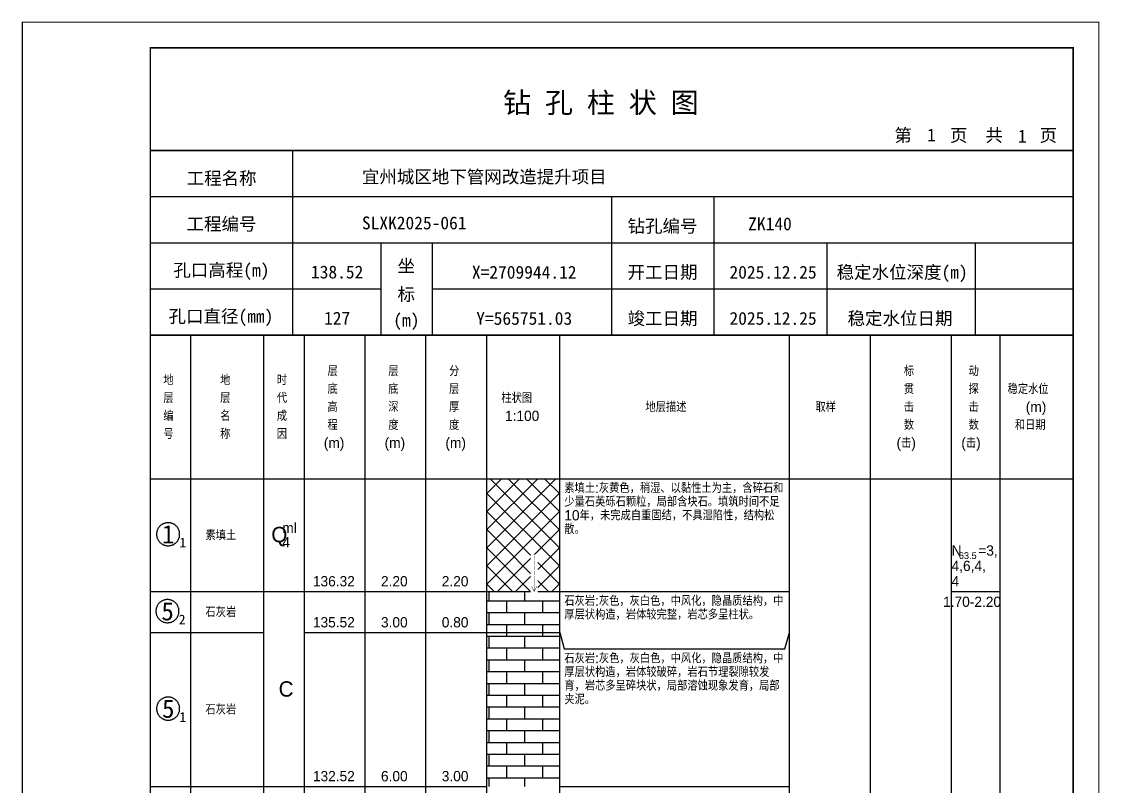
# Model space of a CAD drawing. Header units: millimetres. Extents: x 12489 to 89920, y 4630 to 4927.
# Drawn here: x 65509.3 to 65719.6, y 4777.7 to 4926.8 of the extents above; entities that cross this region are included whole.
import ezdxf
from ezdxf.enums import TextEntityAlignment as Align

# ---------------------------------------------------------------- set-up
doc = ezdxf.new("R2010")
doc.units = ezdxf.units.MM
doc.layers.add('ZZT_TC', color=7, linetype='Continuous')
doc.styles.add('成果图图块', font='', dxfattribs={"height": 2.5})
doc.styles.add('成果图模板', font='')
doc.styles.add('成果图模板标题', font='simhei.ttf')
doc.styles.add('成果图表体', font='Comfont.shx', dxfattribs={"height": 2, "bigfont": 'Hztxt12a.shx'})
doc.styles.get('成果图图块').set_extended_font_data('FangSong_GB2312')
doc.styles.get('成果图模板').set_extended_font_data('FangSong_GB2312')
pattern_1 = [(0, (0, 0), (0, 2.3), []), (90, (0, 0), (-3.5, 2.3), [2.3, -2.3])]

# ---------------------------------------------------------------- blocks, each defined once
blk = doc.blocks.new('DCBH-1-1-1500', base_point=(0.3, -0.11))
at = {"layer": 'ZZT_TC', "color": 7}
blk.add_polyline3d([(-0.19, 2.31, 0), (-0.3, 2.31, 0), (-0.41, 2.3, 0), (-0.52, 2.29, 0), (-0.63, 2.27, 0), (-0.73, 2.24, 0), (-0.84, 2.21, 0), (-0.95, 2.18, 0), (-1.05, 2.14, 0), (-1.15, 2.09, 0), (-1.25, 2.04, 0), (-1.35, 1.99, 0), (-1.44, 1.93, 0), (-1.53, 1.87, 0), (-1.62, 1.8, 0), (-1.7, 1.73, 0), (-1.78, 1.65, 0), (-1.86, 1.57, 0), (-1.93, 1.49, 0), (-2, 1.4, 0), (-2.06, 1.31, 0), (-2.12, 1.22, 0), (-2.17, 1.12, 0), (-2.22, 1.02, 0), (-2.27, 0.92, 0), (-2.31, 0.82, 0), (-2.34, 0.71, 0), (-2.37, 0.61, 0), (-2.4, 0.5, 0), (-2.41, 0.39, 0), (-2.43, 0.28, 0), (-2.44, 0.17, 0), (-2.44, 0.06, 0), (-2.44, -0.05, 0), (-2.43, -0.16, 0), (-2.41, -0.27, 0), (-2.4, -0.38, 0), (-2.37, -0.49, 0), (-2.34, -0.6, 0), (-2.31, -0.7, 0), (-2.27, -0.8, 0), (-2.22, -0.9, 0), (-2.17, -1, 0), (-2.12, -1.1, 0), (-2.06, -1.19, 0), (-2, -1.28, 0), (-1.93, -1.37, 0), (-1.86, -1.45, 0), (-1.78, -1.53, 0), (-1.7, -1.61, 0), (-1.62, -1.68, 0), (-1.53, -1.75, 0), (-1.44, -1.81, 0), (-1.35, -1.87, 0), (-1.25, -1.93, 0), (-1.15, -1.98, 0), (-1.05, -2.02, 0), (-0.95, -2.06, 0), (-0.84, -2.1, 0), (-0.73, -2.13, 0), (-0.63, -2.15, 0), (-0.52, -2.17, 0), (-0.41, -2.18, 0), (-0.3, -2.19, 0), (-0.19, -2.19, 0), (-0.08, -2.19, 0), (0.03, -2.18, 0), (0.14, -2.17, 0), (0.25, -2.15, 0), (0.36, -2.13, 0), (0.47, -2.1, 0), (0.57, -2.06, 0), (0.67, -2.02, 0), (0.77, -1.98, 0), (0.87, -1.93, 0), (0.97, -1.87, 0), (1.06, -1.81, 0), (1.15, -1.75, 0), (1.24, -1.68, 0), (1.32, -1.61, 0), (1.4, -1.53, 0), (1.48, -1.45, 0), (1.55, -1.37, 0), (1.62, -1.28, 0), (1.68, -1.19, 0), (1.74, -1.1, 0), (1.8, -1, 0), (1.85, -0.9, 0), (1.89, -0.8, 0), (1.93, -0.7, 0), (1.97, -0.6, 0), (2, -0.49, 0), (2.02, -0.38, 0), (2.04, -0.27, 0), (2.05, -0.16, 0), (2.06, -0.05, 0), (2.06, 0.06, 0), (2.06, 0.17, 0), (2.05, 0.28, 0), (2.04, 0.39, 0), (2.02, 0.5, 0), (2, 0.61, 0), (1.97, 0.71, 0), (1.93, 0.82, 0), (1.89, 0.92, 0), (1.85, 1.02, 0), (1.8, 1.12, 0), (1.74, 1.22, 0), (1.68, 1.31, 0), (1.62, 1.4, 0), (1.55, 1.49, 0), (1.48, 1.57, 0), (1.4, 1.65, 0), (1.32, 1.73, 0), (1.24, 1.8, 0), (1.15, 1.87, 0), (1.06, 1.93, 0), (0.97, 1.99, 0), (0.87, 2.04, 0), (0.77, 2.09, 0), (0.67, 2.14, 0), (0.57, 2.18, 0), (0.47, 2.21, 0), (0.36, 2.24, 0), (0.25, 2.27, 0), (0.14, 2.29, 0), (0.03, 2.3, 0), (-0.08, 2.31, 0), (-0.19, 2.31, 0)], dxfattribs=at)
at = {"style": '成果图图块'}
blk.add_text('1', height=3.57, dxfattribs=at).set_placement((-0.16, -1.74), align=Align.CENTER)
blk.add_text('1', height=1.91, dxfattribs=at).set_placement((2.03, -2.53))
blk = doc.blocks.new('DCBH-1-1-1501', base_point=(0.43, -0.11))
at = {"layer": 'ZZT_TC', "color": 7}
blk.add_polyline3d([(-0.19, 2.31, 0), (-0.3, 2.31, 0), (-0.41, 2.3, 0), (-0.52, 2.29, 0), (-0.63, 2.27, 0), (-0.73, 2.24, 0), (-0.84, 2.21, 0), (-0.95, 2.18, 0), (-1.05, 2.14, 0), (-1.15, 2.09, 0), (-1.25, 2.04, 0), (-1.35, 1.99, 0), (-1.44, 1.93, 0), (-1.53, 1.87, 0), (-1.62, 1.8, 0), (-1.7, 1.73, 0), (-1.78, 1.65, 0), (-1.86, 1.57, 0), (-1.93, 1.49, 0), (-2, 1.4, 0), (-2.06, 1.31, 0), (-2.12, 1.22, 0), (-2.17, 1.12, 0), (-2.22, 1.02, 0), (-2.27, 0.92, 0), (-2.31, 0.82, 0), (-2.34, 0.71, 0), (-2.37, 0.61, 0), (-2.4, 0.5, 0), (-2.41, 0.39, 0), (-2.43, 0.28, 0), (-2.44, 0.17, 0), (-2.44, 0.06, 0), (-2.44, -0.05, 0), (-2.43, -0.16, 0), (-2.41, -0.27, 0), (-2.4, -0.38, 0), (-2.37, -0.49, 0), (-2.34, -0.6, 0), (-2.31, -0.7, 0), (-2.27, -0.8, 0), (-2.22, -0.9, 0), (-2.17, -1, 0), (-2.12, -1.1, 0), (-2.06, -1.19, 0), (-2, -1.28, 0), (-1.93, -1.37, 0), (-1.86, -1.45, 0), (-1.78, -1.53, 0), (-1.7, -1.61, 0), (-1.62, -1.68, 0), (-1.53, -1.75, 0), (-1.44, -1.81, 0), (-1.35, -1.87, 0), (-1.25, -1.93, 0), (-1.15, -1.98, 0), (-1.05, -2.02, 0), (-0.95, -2.06, 0), (-0.84, -2.1, 0), (-0.73, -2.13, 0), (-0.63, -2.15, 0), (-0.52, -2.17, 0), (-0.41, -2.18, 0), (-0.3, -2.19, 0), (-0.19, -2.19, 0), (-0.08, -2.19, 0), (0.03, -2.18, 0), (0.14, -2.17, 0), (0.25, -2.15, 0), (0.36, -2.13, 0), (0.47, -2.1, 0), (0.57, -2.06, 0), (0.67, -2.02, 0), (0.77, -1.98, 0), (0.87, -1.93, 0), (0.97, -1.87, 0), (1.06, -1.81, 0), (1.15, -1.75, 0), (1.24, -1.68, 0), (1.32, -1.61, 0), (1.4, -1.53, 0), (1.48, -1.45, 0), (1.55, -1.37, 0), (1.62, -1.28, 0), (1.68, -1.19, 0), (1.74, -1.1, 0), (1.8, -1, 0), (1.85, -0.9, 0), (1.89, -0.8, 0), (1.93, -0.7, 0), (1.97, -0.6, 0), (2, -0.49, 0), (2.02, -0.38, 0), (2.04, -0.27, 0), (2.05, -0.16, 0), (2.06, -0.05, 0), (2.06, 0.06, 0), (2.06, 0.17, 0), (2.05, 0.28, 0), (2.04, 0.39, 0), (2.02, 0.5, 0), (2, 0.61, 0), (1.97, 0.71, 0), (1.93, 0.82, 0), (1.89, 0.92, 0), (1.85, 1.02, 0), (1.8, 1.12, 0), (1.74, 1.22, 0), (1.68, 1.31, 0), (1.62, 1.4, 0), (1.55, 1.49, 0), (1.48, 1.57, 0), (1.4, 1.65, 0), (1.32, 1.73, 0), (1.24, 1.8, 0), (1.15, 1.87, 0), (1.06, 1.93, 0), (0.97, 1.99, 0), (0.87, 2.04, 0), (0.77, 2.09, 0), (0.67, 2.14, 0), (0.57, 2.18, 0), (0.47, 2.21, 0), (0.36, 2.24, 0), (0.25, 2.27, 0), (0.14, 2.29, 0), (0.03, 2.3, 0), (-0.08, 2.31, 0), (-0.19, 2.31, 0)], dxfattribs=at)
at = {"style": '成果图图块'}
blk.add_text('5', height=3.57, dxfattribs=at).set_placement((-0.16, -1.74), align=Align.CENTER)
blk.add_text('2', height=1.91, dxfattribs=at).set_placement((2.03, -2.53))
blk = doc.blocks.new('DCBH-1-1-1502', base_point=(0.3, -0.11))
at = {"layer": 'ZZT_TC', "color": 7}
blk.add_polyline3d([(-0.19, 2.31, 0), (-0.3, 2.31, 0), (-0.41, 2.3, 0), (-0.52, 2.29, 0), (-0.63, 2.27, 0), (-0.73, 2.24, 0), (-0.84, 2.21, 0), (-0.95, 2.18, 0), (-1.05, 2.14, 0), (-1.15, 2.09, 0), (-1.25, 2.04, 0), (-1.35, 1.99, 0), (-1.44, 1.93, 0), (-1.53, 1.87, 0), (-1.62, 1.8, 0), (-1.7, 1.73, 0), (-1.78, 1.65, 0), (-1.86, 1.57, 0), (-1.93, 1.49, 0), (-2, 1.4, 0), (-2.06, 1.31, 0), (-2.12, 1.22, 0), (-2.17, 1.12, 0), (-2.22, 1.02, 0), (-2.27, 0.92, 0), (-2.31, 0.82, 0), (-2.34, 0.71, 0), (-2.37, 0.61, 0), (-2.4, 0.5, 0), (-2.41, 0.39, 0), (-2.43, 0.28, 0), (-2.44, 0.17, 0), (-2.44, 0.06, 0), (-2.44, -0.05, 0), (-2.43, -0.16, 0), (-2.41, -0.27, 0), (-2.4, -0.38, 0), (-2.37, -0.49, 0), (-2.34, -0.6, 0), (-2.31, -0.7, 0), (-2.27, -0.8, 0), (-2.22, -0.9, 0), (-2.17, -1, 0), (-2.12, -1.1, 0), (-2.06, -1.19, 0), (-2, -1.28, 0), (-1.93, -1.37, 0), (-1.86, -1.45, 0), (-1.78, -1.53, 0), (-1.7, -1.61, 0), (-1.62, -1.68, 0), (-1.53, -1.75, 0), (-1.44, -1.81, 0), (-1.35, -1.87, 0), (-1.25, -1.93, 0), (-1.15, -1.98, 0), (-1.05, -2.02, 0), (-0.95, -2.06, 0), (-0.84, -2.1, 0), (-0.73, -2.13, 0), (-0.63, -2.15, 0), (-0.52, -2.17, 0), (-0.41, -2.18, 0), (-0.3, -2.19, 0), (-0.19, -2.19, 0), (-0.08, -2.19, 0), (0.03, -2.18, 0), (0.14, -2.17, 0), (0.25, -2.15, 0), (0.36, -2.13, 0), (0.47, -2.1, 0), (0.57, -2.06, 0), (0.67, -2.02, 0), (0.77, -1.98, 0), (0.87, -1.93, 0), (0.97, -1.87, 0), (1.06, -1.81, 0), (1.15, -1.75, 0), (1.24, -1.68, 0), (1.32, -1.61, 0), (1.4, -1.53, 0), (1.48, -1.45, 0), (1.55, -1.37, 0), (1.62, -1.28, 0), (1.68, -1.19, 0), (1.74, -1.1, 0), (1.8, -1, 0), (1.85, -0.9, 0), (1.89, -0.8, 0), (1.93, -0.7, 0), (1.97, -0.6, 0), (2, -0.49, 0), (2.02, -0.38, 0), (2.04, -0.27, 0), (2.05, -0.16, 0), (2.06, -0.05, 0), (2.06, 0.06, 0), (2.06, 0.17, 0), (2.05, 0.28, 0), (2.04, 0.39, 0), (2.02, 0.5, 0), (2, 0.61, 0), (1.97, 0.71, 0), (1.93, 0.82, 0), (1.89, 0.92, 0), (1.85, 1.02, 0), (1.8, 1.12, 0), (1.74, 1.22, 0), (1.68, 1.31, 0), (1.62, 1.4, 0), (1.55, 1.49, 0), (1.48, 1.57, 0), (1.4, 1.65, 0), (1.32, 1.73, 0), (1.24, 1.8, 0), (1.15, 1.87, 0), (1.06, 1.93, 0), (0.97, 1.99, 0), (0.87, 2.04, 0), (0.77, 2.09, 0), (0.67, 2.14, 0), (0.57, 2.18, 0), (0.47, 2.21, 0), (0.36, 2.24, 0), (0.25, 2.27, 0), (0.14, 2.29, 0), (0.03, 2.3, 0), (-0.08, 2.31, 0), (-0.19, 2.31, 0)], dxfattribs=at)
at = {"style": '成果图图块'}
blk.add_text('5', height=3.57, dxfattribs=at).set_placement((-0.16, -1.74), align=Align.CENTER)
blk.add_text('1', height=1.91, dxfattribs=at).set_placement((2.03, -2.53))
blk = doc.blocks.new('zztGLdt.dwg', base_point=(0.5, 0))
blk.add_wipeout([(-0.2, -0.2), (1.2, -0.2), (1.2, 3.2), (-0.2, 3.2)])
at = {"color": 7, "const_width": 0.1}
for points in [[(0.5, 3), (0.5, 0)], [(0, 1), (0.5, 0), (1, 1)]]:
    blk.add_lwpolyline(points, dxfattribs=at)
blk = doc.blocks.new('钻孔柱状图路桥昇龙制图梁世成校核莫家里.dwg242', base_point=(25, 236))
for p, q in [((52.82, 236), (52.82, 272)), ((25, 263), (205, 263)), ((115, 236), (115, 263)), ((135, 236), (135, 263)), ((25, 254), (205, 254)), ((70, 236), (70, 254)), ((80, 236), (80, 254)), ((157, 236), (157, 254)), ((185.95, 236), (185.95, 254)), ((25, 245), (70, 245)), ((80, 245), (205, 245))]:
    blk.add_line(p, q)
for points, const_width in [([(0, 0), (210, 0), (210, 297), (0, 297)], 0.25), ([(25, 5), (205, 5), (205, 292), (25, 292)], 0.3)]:
    blk.add_lwpolyline(points, close=True, dxfattribs=dict(const_width=const_width))
at = {"const_width": 0.3}
for points in [[(25, 272), (205, 272)], [(25, 236), (205, 236)]]:
    blk.add_lwpolyline(points, dxfattribs=at)
for s, height, style, p in [('钻 孔 柱 状 图', 4, '成果图模板标题', (93.8, 279.31)), ('第', 2.5, '成果图模板', (170.12, 273.7)), ('页', 2.5, '成果图模板', (180.96, 273.7)), ('共', 2.5, '成果图模板', (187.88, 273.7)), ('页', 2.5, '成果图模板', (198.44, 273.7)), ('工程名称', 2.5, '成果图模板', (32.07, 265.32)), ('宜州城区地下管网改造提升项目', 2.5, '成果图模板', (66.26, 265.61)), ('工程编号', 2.5, '成果图模板', (32.05, 256.41)), ('SLXK2025-061', 2.5, '成果图模板', (66.26, 256.61)), ('钻孔编号', 2.5, '成果图模板', (118.08, 256)), ('ZK140', 2.5, '成果图模板', (141.61, 256.43)), ('孔口高程(m)', 2.5, '成果图模板', (29.48, 247.41)), ('坐', 2.5, '成果图模板', (73.21, 248.24)), ('开工日期', 2.5, '成果图模板', (118.08, 247)), ('稳定水位深度(m)', 2.5, '成果图模板', (158.86, 247)), ('标', 2.5, '成果图模板', (73.21, 242.7)), ('孔口直径(mm)', 2.5, '成果图模板', (28.54, 238.41)), ('(m) ', 2.5, '成果图模板', (72.38, 237.65)), ('竣工日期', 2.5, '成果图模板', (118.08, 238)), ('稳定水位日期', 2.5, '成果图模板', (160.99, 238))]:
    blk.add_text(s, height=height, dxfattribs=dict(style=style)).set_placement(p)
at = {"style": '成果图模板'}
for s, p in [('1', (177.35, 273.74)), ('1', (195.08, 273.53)), ('138.52', (61.43, 247.04)), ('X=2709944.12', (97.92, 247)), ('2025.12.25', (146.46, 247)), ('127', (61.43, 238.04)), ('Y=565751.03', (97.92, 238)), ('2025.12.25', (146.46, 238))]:
    blk.add_text(s, height=2.5, dxfattribs=at).set_placement(p, align=Align.CENTER)

msp = doc.modelspace()

# ---------------------------------------------------------------- hatches: boundary and pattern name
at = {"linetype": 'Continuous'}
h = msp.add_hatch(dxfattribs=at)
h.set_pattern_fill('GKSTT', scale=0.5, style=0, pattern_type=2)
h.set_pattern_definition([(45, (0, 0), (-1.76776695, 1.76776695), []), (135, (0, 0), (-1.76776695, -1.76776695), [])])
h.paths.add_polyline_path([(65600.06, 4815.71), (65614.29, 4815.71), (65614.29, 4837.71), (65600.06, 4837.71)])
h = msp.add_hatch(dxfattribs=at)
h.set_pattern_fill('GKSHY', scale=0.5, style=0, pattern_type=2)
h.set_pattern_definition(pattern_1)
h.paths.add_polyline_path([(65600.06, 4807.71), (65614.29, 4807.71), (65614.29, 4815.71), (65600.06, 4815.71)])
h = msp.add_hatch(dxfattribs=at)
h.set_pattern_fill('GKSHY', scale=0.5, style=0, pattern_type=2)
h.set_pattern_definition(pattern_1)
h.paths.add_polyline_path([(65600.06, 4777.71), (65614.29, 4777.71), (65614.29, 4807.71), (65600.06, 4807.71)])

# ---------------------------------------------------------------- linework, layer by layer
at = {"color": 0}
for p, q in [((65534.45, 4837.71), (65542.35, 4837.71)), ((65534.45, 4815.71), (65534.45, 4837.71)), ((65542.35, 4815.71), (65542.35, 4837.71)), ((65534.45, 4815.71), (65542.35, 4815.71)), ((65534.45, 4815.71), (65542.35, 4815.71)), ((65534.45, 4807.71), (65534.45, 4815.71)), ((65542.35, 4807.71), (65542.35, 4815.71)), ((65534.45, 4807.71), (65542.35, 4807.71)), ((65534.45, 4807.71), (65542.35, 4807.71)), ((65534.45, 4777.71), (65534.45, 4807.71)), ((65542.35, 4777.71), (65542.35, 4807.71)), ((65534.45, 4777.71), (65542.35, 4777.71))]:
    msp.add_line(p, q, dxfattribs=at)
for points in [[(65534.45, 4865.71), (65542.35, 4865.71)], [(65534.45, 4837.71), (65534.45, 4865.71)], [(65542.35, 4837.71), (65542.35, 4865.71)], [(65542.35, 4865.71), (65556.58, 4865.71)], [(65542.35, 4837.71), (65542.35, 4865.71)], [(65556.58, 4837.71), (65556.58, 4865.71)], [(65556.58, 4865.71), (65564.49, 4865.71)], [(65556.58, 4837.71), (65556.58, 4865.71)], [(65564.49, 4837.71), (65564.49, 4865.71)], [(65564.49, 4865.71), (65576.35, 4865.71)], [(65564.49, 4837.71), (65564.49, 4865.71)], [(65576.35, 4837.71), (65576.35, 4865.71)], [(65576.35, 4865.71), (65588.2, 4865.71)], [(65576.35, 4837.71), (65576.35, 4865.71)], [(65588.2, 4837.71), (65588.2, 4865.71)], [(65588.2, 4865.71), (65600.06, 4865.71)], [(65588.2, 4837.71), (65588.2, 4865.71)], [(65600.06, 4837.71), (65600.06, 4865.71)], [(65600.06, 4865.71), (65614.29, 4865.71)], [(65600.06, 4837.71), (65600.06, 4865.71)], [(65614.29, 4837.71), (65614.29, 4865.71)], [(65614.29, 4865.71), (65659.11, 4865.71)], [(65614.29, 4837.71), (65614.29, 4865.71)], [(65659.11, 4837.71), (65659.11, 4865.71)], [(65659.11, 4865.71), (65674.92, 4865.71)], [(65659.11, 4837.71), (65659.11, 4865.71)], [(65674.92, 4837.71), (65674.92, 4865.71)], [(65674.92, 4865.71), (65690.73, 4865.71)], [(65674.92, 4837.71), (65674.92, 4865.71)], [(65690.73, 4837.71), (65690.73, 4865.71)], [(65690.73, 4865.71), (65700.22, 4865.71)], [(65690.73, 4837.71), (65690.73, 4865.71)], [(65700.22, 4837.71), (65700.22, 4865.71)], [(65700.22, 4865.71), (65714.45, 4865.71)], [(65700.22, 4837.71), (65700.22, 4865.71)], [(65714.45, 4837.71), (65714.45, 4865.71)], [(65534.45, 4837.71), (65542.35, 4837.71)], [(65534.45, 4643.71), (65534.45, 4837.71)], [(65534.45, 4837.71), (65542.35, 4837.71)], [(65542.35, 4643.71), (65542.35, 4837.71)], [(65542.35, 4837.71), (65556.58, 4837.71)], [(65542.35, 4643.71), (65542.35, 4837.71)], [(65542.35, 4837.71), (65556.58, 4837.71)], [(65542.35, 4837.71), (65556.58, 4837.71)], [(65542.35, 4815.71), (65542.35, 4837.71)], [(65556.58, 4643.71), (65556.58, 4837.71)], [(65556.58, 4815.71), (65556.58, 4837.71)], [(65556.58, 4837.71), (65564.49, 4837.71)], [(65556.58, 4643.71), (65556.58, 4837.71)], [(65556.58, 4837.71), (65564.49, 4837.71)], [(65556.58, 4837.71), (65564.49, 4837.71)], [(65556.58, 4815.71), (65556.58, 4837.71)], [(65564.49, 4643.71), (65564.49, 4837.71)], [(65564.49, 4815.71), (65564.49, 4837.71)], [(65564.49, 4837.71), (65576.35, 4837.71)], [(65564.49, 4643.71), (65564.49, 4837.71)], [(65564.49, 4837.71), (65576.35, 4837.71)], [(65564.49, 4837.71), (65576.35, 4837.71)], [(65564.49, 4815.71), (65564.49, 4837.71)], [(65576.35, 4643.71), (65576.35, 4837.71)], [(65576.35, 4815.71), (65576.35, 4837.71)], [(65576.35, 4837.71), (65588.2, 4837.71)], [(65576.35, 4643.71), (65576.35, 4837.71)], [(65576.35, 4837.71), (65588.2, 4837.71)], [(65576.35, 4837.71), (65588.2, 4837.71)], [(65576.35, 4815.71), (65576.35, 4837.71)], [(65588.2, 4643.71), (65588.2, 4837.71)], [(65588.2, 4815.71), (65588.2, 4837.71)], [(65588.2, 4837.71), (65600.06, 4837.71)], [(65588.2, 4643.71), (65588.2, 4837.71)], [(65588.2, 4837.71), (65600.06, 4837.71)], [(65588.2, 4837.71), (65600.06, 4837.71)], [(65588.2, 4815.71), (65588.2, 4837.71)], [(65600.06, 4643.71), (65600.06, 4837.71)], [(65600.06, 4815.71), (65600.06, 4837.71)], [(65600.06, 4837.71), (65614.29, 4837.71)], [(65600.06, 4643.71), (65600.06, 4837.71)], [(65600.06, 4837.71), (65614.29, 4837.71)], [(65614.29, 4643.71), (65614.29, 4837.71)], [(65614.29, 4837.71), (65659.11, 4837.71)], [(65614.29, 4643.71), (65614.29, 4837.71)], [(65614.29, 4837.71), (65659.11, 4837.71)], [(65614.29, 4837.71), (65659.11, 4837.71)], [(65614.29, 4815.71), (65614.29, 4837.71)], [(65659.11, 4643.71), (65659.11, 4837.71)], [(65659.11, 4815.71), (65659.11, 4837.71)], [(65659.11, 4837.71), (65674.92, 4837.71)], [(65659.11, 4643.71), (65659.11, 4837.71)], [(65659.11, 4837.71), (65674.92, 4837.71)], [(65674.92, 4643.71), (65674.92, 4837.71)], [(65674.92, 4837.71), (65690.73, 4837.71)], [(65674.92, 4643.71), (65674.92, 4837.71)], [(65674.92, 4837.71), (65690.73, 4837.71)], [(65690.73, 4643.71), (65690.73, 4837.71)], [(65690.73, 4837.71), (65700.22, 4837.71)], [(65690.73, 4643.71), (65690.73, 4837.71)], [(65690.73, 4837.71), (65700.22, 4837.71)], [(65690.73, 4837.71), (65700.22, 4837.71)], [(65690.73, 4815.71), (65690.73, 4837.71)], [(65700.22, 4643.71), (65700.22, 4837.71)], [(65700.22, 4815.71), (65700.22, 4837.71)], [(65700.22, 4837.71), (65714.45, 4837.71)], [(65700.22, 4643.71), (65700.22, 4837.71)], [(65700.22, 4837.71), (65714.45, 4837.71)], [(65714.45, 4643.71), (65714.45, 4837.71)], [(65542.35, 4815.71), (65556.58, 4815.71)], [(65542.35, 4815.71), (65556.58, 4815.71)], [(65542.35, 4807.71), (65542.35, 4815.71)], [(65556.58, 4807.71), (65556.58, 4815.71)], [(65556.58, 4815.71), (65564.49, 4815.71)], [(65556.58, 4815.71), (65564.49, 4815.71)], [(65556.58, 4777.71), (65556.58, 4815.71)], [(65564.49, 4777.71), (65564.49, 4815.71)], [(65564.49, 4815.71), (65576.35, 4815.71)], [(65564.49, 4815.71), (65576.35, 4815.71)], [(65564.49, 4807.71), (65564.49, 4815.71)], [(65576.35, 4807.71), (65576.35, 4815.71)], [(65576.35, 4815.71), (65588.2, 4815.71)], [(65576.35, 4815.71), (65588.2, 4815.71)], [(65576.35, 4807.71), (65576.35, 4815.71)], [(65588.2, 4807.71), (65588.2, 4815.71)], [(65588.2, 4815.71), (65600.06, 4815.71)], [(65588.2, 4815.71), (65600.06, 4815.71)], [(65588.2, 4807.71), (65588.2, 4815.71)], [(65600.06, 4807.71), (65600.06, 4815.71)], [(65614.29, 4815.71), (65659.11, 4815.71)], [(65614.29, 4807.71), (65614.29, 4815.71)], [(65659.11, 4807.71), (65659.11, 4815.71)], [(65690.73, 4815.71), (65700.22, 4815.71)], [(65542.35, 4807.71), (65556.58, 4807.71)], [(65542.35, 4807.71), (65556.58, 4807.71)], [(65542.35, 4777.71), (65542.35, 4807.71)], [(65556.58, 4777.71), (65556.58, 4807.71)], [(65564.49, 4807.71), (65576.35, 4807.71)], [(65564.49, 4807.71), (65576.35, 4807.71)], [(65564.49, 4777.71), (65564.49, 4807.71)], [(65576.35, 4777.71), (65576.35, 4807.71)], [(65576.35, 4807.71), (65588.2, 4807.71)], [(65576.35, 4807.71), (65588.2, 4807.71)], [(65576.35, 4777.71), (65576.35, 4807.71)], [(65588.2, 4777.71), (65588.2, 4807.71)], [(65588.2, 4807.71), (65600.06, 4807.71)], [(65588.2, 4807.71), (65600.06, 4807.71)], [(65588.2, 4777.71), (65588.2, 4807.71)], [(65600.06, 4777.71), (65600.06, 4807.71)], [(65614.29, 4807.71), (65615.19, 4804.51)], [(65614.29, 4777.71), (65614.29, 4807.71)], [(65658.22, 4804.51), (65659.11, 4807.71)], [(65659.11, 4777.71), (65659.11, 4807.71)], [(65615.19, 4804.51), (65658.22, 4804.51)], [(65542.35, 4777.71), (65556.58, 4777.71)], [(65556.58, 4777.71), (65564.49, 4777.71)], [(65564.49, 4777.71), (65576.35, 4777.71)], [(65576.35, 4777.71), (65588.2, 4777.71)], [(65588.2, 4777.71), (65600.06, 4777.71)], [(65614.29, 4777.71), (65659.11, 4777.71)]]:
    msp.add_lwpolyline(points, dxfattribs=at)
at = {"color": 7, "flags": 128}
for points in [[(65600.06, 4815.71), (65614.29, 4815.71)], [(65600.06, 4807.71), (65614.29, 4807.71)]]:
    msp.add_lwpolyline(points, dxfattribs=at)

# ---------------------------------------------------------------- block references
for name, p in [('DCBH-1-1-1500', (65538.4, 4826.71)), ('DCBH-1-1-1501', (65538.4, 4811.71)), ('DCBH-1-1-1502', (65538.4, 4792.71))]:
    msp.add_blockref(name, p)

# ---------------------------------------------------------------- texts
at = {"color": 0, "style": '成果图表体'}
for s, height, p in [('层', 2, (65569, 4857.71)), ('层', 2, (65580.85, 4857.71)), ('分', 2, (65592.71, 4857.71)), ('标', 2, (65681.41, 4857.71)), ('动', 2, (65694.05, 4857.71)), ('地', 2, (65536.98, 4855.96)), ('地', 2, (65548.05, 4855.96)), ('时', 2, (65559.11, 4855.96)), ('底', 2, (65569, 4854.21)), ('底', 2, (65580.85, 4854.21)), ('层', 2, (65592.71, 4854.21)), ('贯', 2, (65681.41, 4854.21)), ('探', 2, (65694.05, 4854.21)), ('稳定水位', 2, (65701.65, 4854.21)), ('层', 2, (65536.98, 4852.46)), ('层', 2, (65548.05, 4852.46)), ('代', 2, (65559.11, 4852.46)), ('高', 2, (65569, 4850.71)), ('深', 2, (65580.85, 4850.71)), ('厚', 2, (65592.71, 4850.71)), ('柱状图', 2, (65602.91, 4852.46)), ('地层描述', 2, (65631.02, 4850.71)), ('取样', 2, (65664.18, 4850.71)), ('击', 2, (65681.41, 4850.71)), ('击', 2, (65694.05, 4850.71)), ('(m)', 2, (65705.2, 4850.71)), ('编', 2, (65536.98, 4848.96)), ('名', 2, (65548.05, 4848.96)), ('成', 2, (65559.11, 4848.96)), ('1:100', 2, (65603.62, 4848.96)), ('程', 2, (65569, 4847.21)), ('度', 2, (65580.85, 4847.21)), ('度', 2, (65592.71, 4847.21)), ('数', 2, (65681.41, 4847.21)), ('数', 2, (65694.05, 4847.21)), ('和日期', 2, (65703.07, 4847.21)), ('号', 2, (65536.98, 4845.46)), ('称', 2, (65548.05, 4845.46)), ('因', 2, (65559.11, 4845.46)), ('(m)', 2, (65568.28, 4843.71)), ('(m)', 2, (65580.14, 4843.71)), ('(m)', 2, (65592, 4843.71)), ('(击)', 2, (65679.99, 4843.71)), ('(击)', 2, (65692.63, 4843.71)), ('素填土', 2, (65545.2, 4825.71)), ('Q', 3, (65558.05, 4825.31)), ('ml', 2, (65560.18, 4827.11)), ('4', 2, (65560.18, 4824.31)), ('N', 2, (65690.73, 4822.71)), ('63.5', 1.333, (65692.15, 4822.04)), ('=3,', 2, (65695.94, 4822.71)), ('4,6,4,', 2, (65690.73, 4819.71)), ('136.32', 2, (65566.15, 4816.71)), ('2.20', 2, (65579.43, 4816.71)), ('2.20', 2, (65591.29, 4816.71)), ('4', 2, (65690.73, 4816.71)), ('1.70-2.20', 2, (65689.08, 4812.71)), ('石灰岩', 2, (65545.2, 4810.71)), ('135.52', 2, (65566.15, 4808.71)), ('3.00', 2, (65579.43, 4808.71)), ('0.80', 2, (65591.29, 4808.71)), ('C', 3, (65559.47, 4795.21)), ('石灰岩', 2, (65545.2, 4791.71)), ('132.52', 2, (65566.15, 4778.71)), ('6.00', 2, (65579.43, 4778.71)), ('3.00', 2, (65591.29, 4778.71))]:
    msp.add_text(s, height=height, dxfattribs=at).set_placement(p)
at = {"color": 0, "char_height": 2, "width": 43.0292, "attachment_point": 1, "line_spacing_factor": 0.8, "style": '成果图表体'}
for s, insert in [('素填土:灰黄色，稍湿、以黏性土为主，含碎石和少量石英砾石颗粒，局部含块石。填筑时间不足10年，未完成自重固结，不具湿陷性，结构松散。', (65615.19, 4836.91)), ('石灰岩:灰色，灰白色，中风化，隐晶质结构，中厚层状构造，岩体较完整，岩芯多呈柱状。', (65615.19, 4814.91)), ('石灰岩:灰色，灰白色，中风化，隐晶质结构，中厚层状构造，岩体较破碎，岩石节理裂隙较发育，岩芯多呈碎块状，局部溶蚀现象发育，局部夹泥。', (65615.19, 4803.71))]:
    msp.add_mtext(s, dxfattribs=dict(at, insert=insert))

# ---------------------------------------------------------------- next in the draw order: block references
msp.add_blockref('zztGLdt.dwg', (65609.31, 4819.71))

# ---------------------------------------------------------------- next in the draw order: block references
msp.add_blockref('zztGLdt.dwg', (65609.31, 4818.71))

# ---------------------------------------------------------------- next in the draw order: block references
msp.add_blockref('zztGLdt.dwg', (65609.31, 4817.71))

# ---------------------------------------------------------------- next in the draw order: block references
msp.add_blockref('zztGLdt.dwg', (65609.31, 4816.71))

# ---------------------------------------------------------------- next in the draw order: block references
msp.add_blockref('zztGLdt.dwg', (65609.31, 4815.71))

# ---------------------------------------------------------------- next in the draw order: block references
msp.add_blockref('钻孔柱状图路桥昇龙制图梁世成校核莫家里.dwg242', (65534.45, 4865.71))

doc.saveas('drawing.dxf')
